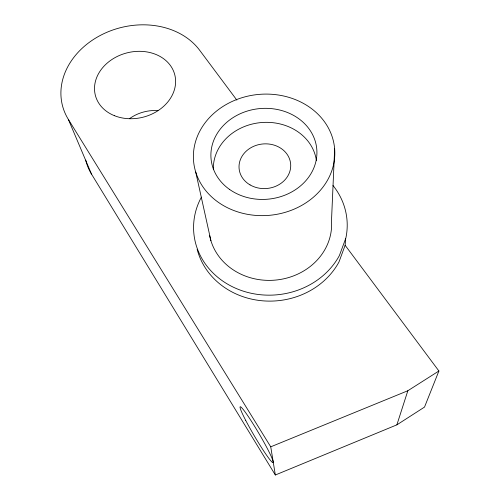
<?xml version="1.0" encoding="UTF-8"?>
<svg xmlns="http://www.w3.org/2000/svg" width="500" height="500" viewBox="0 0 500 500"><rect width="100%" height="100%" fill="white"/><g stroke="black" fill="none" stroke-linecap="round" stroke-linejoin="round"><path stroke-width="0.75" d="M334.644 148.881A70.794 60.681 -5.3 0 1 233.1 210.231A70.794 60.681 -5.3 0 1 224.556 105.469A70.794 60.681 -5.3 0 1 334.644 148.881L331.5 220.662A61.475 54.981 -4.4 0 1 277.475 279.875A61.475 54.981 -4.4 0 1 209.638 235.55M197.15 249.244A75.763 68.044 -4.3 0 0 262.244 300.781A75.763 68.044 -4.3 0 0 338.975 261.981L345.131 245.287L345.644 238.65M236.838 100.1L199.644 50.237A75.237 60.844 -14.8 0 0 100.375 35.406A75.237 60.844 -14.8 0 0 68.356 119.406L91.494 174.075L275.338 475L396.875 424.844L407.844 390.744L438.9 370.994L345.131 245.287M438.9 370.994L424.519 407.081L396.875 424.844M275.338 475L270.738 446.825L407.844 390.744M68.356 119.406L270.738 446.825M195.719 172.019L210.912 240.712M91.494 174.075A68.138 57.231 -15.3 0 1 85.706 160.131M129.644 118.562A37.15 31.188 -15.3 0 1 157.956 110.625M201.406 197.131A76.869 68.769 -4.4 0 0 236.606 288.663A76.869 68.769 -4.4 0 0 339.394 255.538L345.863 238.056A76.869 68.769 -4.4 0 0 333 185.5M213.356 169.537A51.775 44.725 -5.2 0 1 261.337 122.55A51.775 44.725 -5.2 0 1 316.425 160.738M245.675 420.319A32.425 2.587 59.5 0 0 272.894 462.638A32.425 2.587 59.5 0 0 251.287 421.044A32.425 2.587 59.5 0 0 245.675 420.319M114.319 115.644A41.013 33.15 -14.7 0 0 175.613 81.931A41.013 33.15 -14.7 0 0 115.269 57.488A41.013 33.15 -14.7 0 0 114.319 115.644M250.044 184.894A25.881 22.35 -5.2 0 0 290.625 167.575A25.881 22.35 -5.2 0 0 253.95 146.194A25.881 22.35 -5.2 0 0 250.044 184.894M229.531 189.406A53.081 45.481 -5.4 0 0 316.05 160.825A53.081 45.481 -5.4 0 0 246.131 111.425A53.081 45.481 -5.4 0 0 229.531 189.406"/></g></svg>
